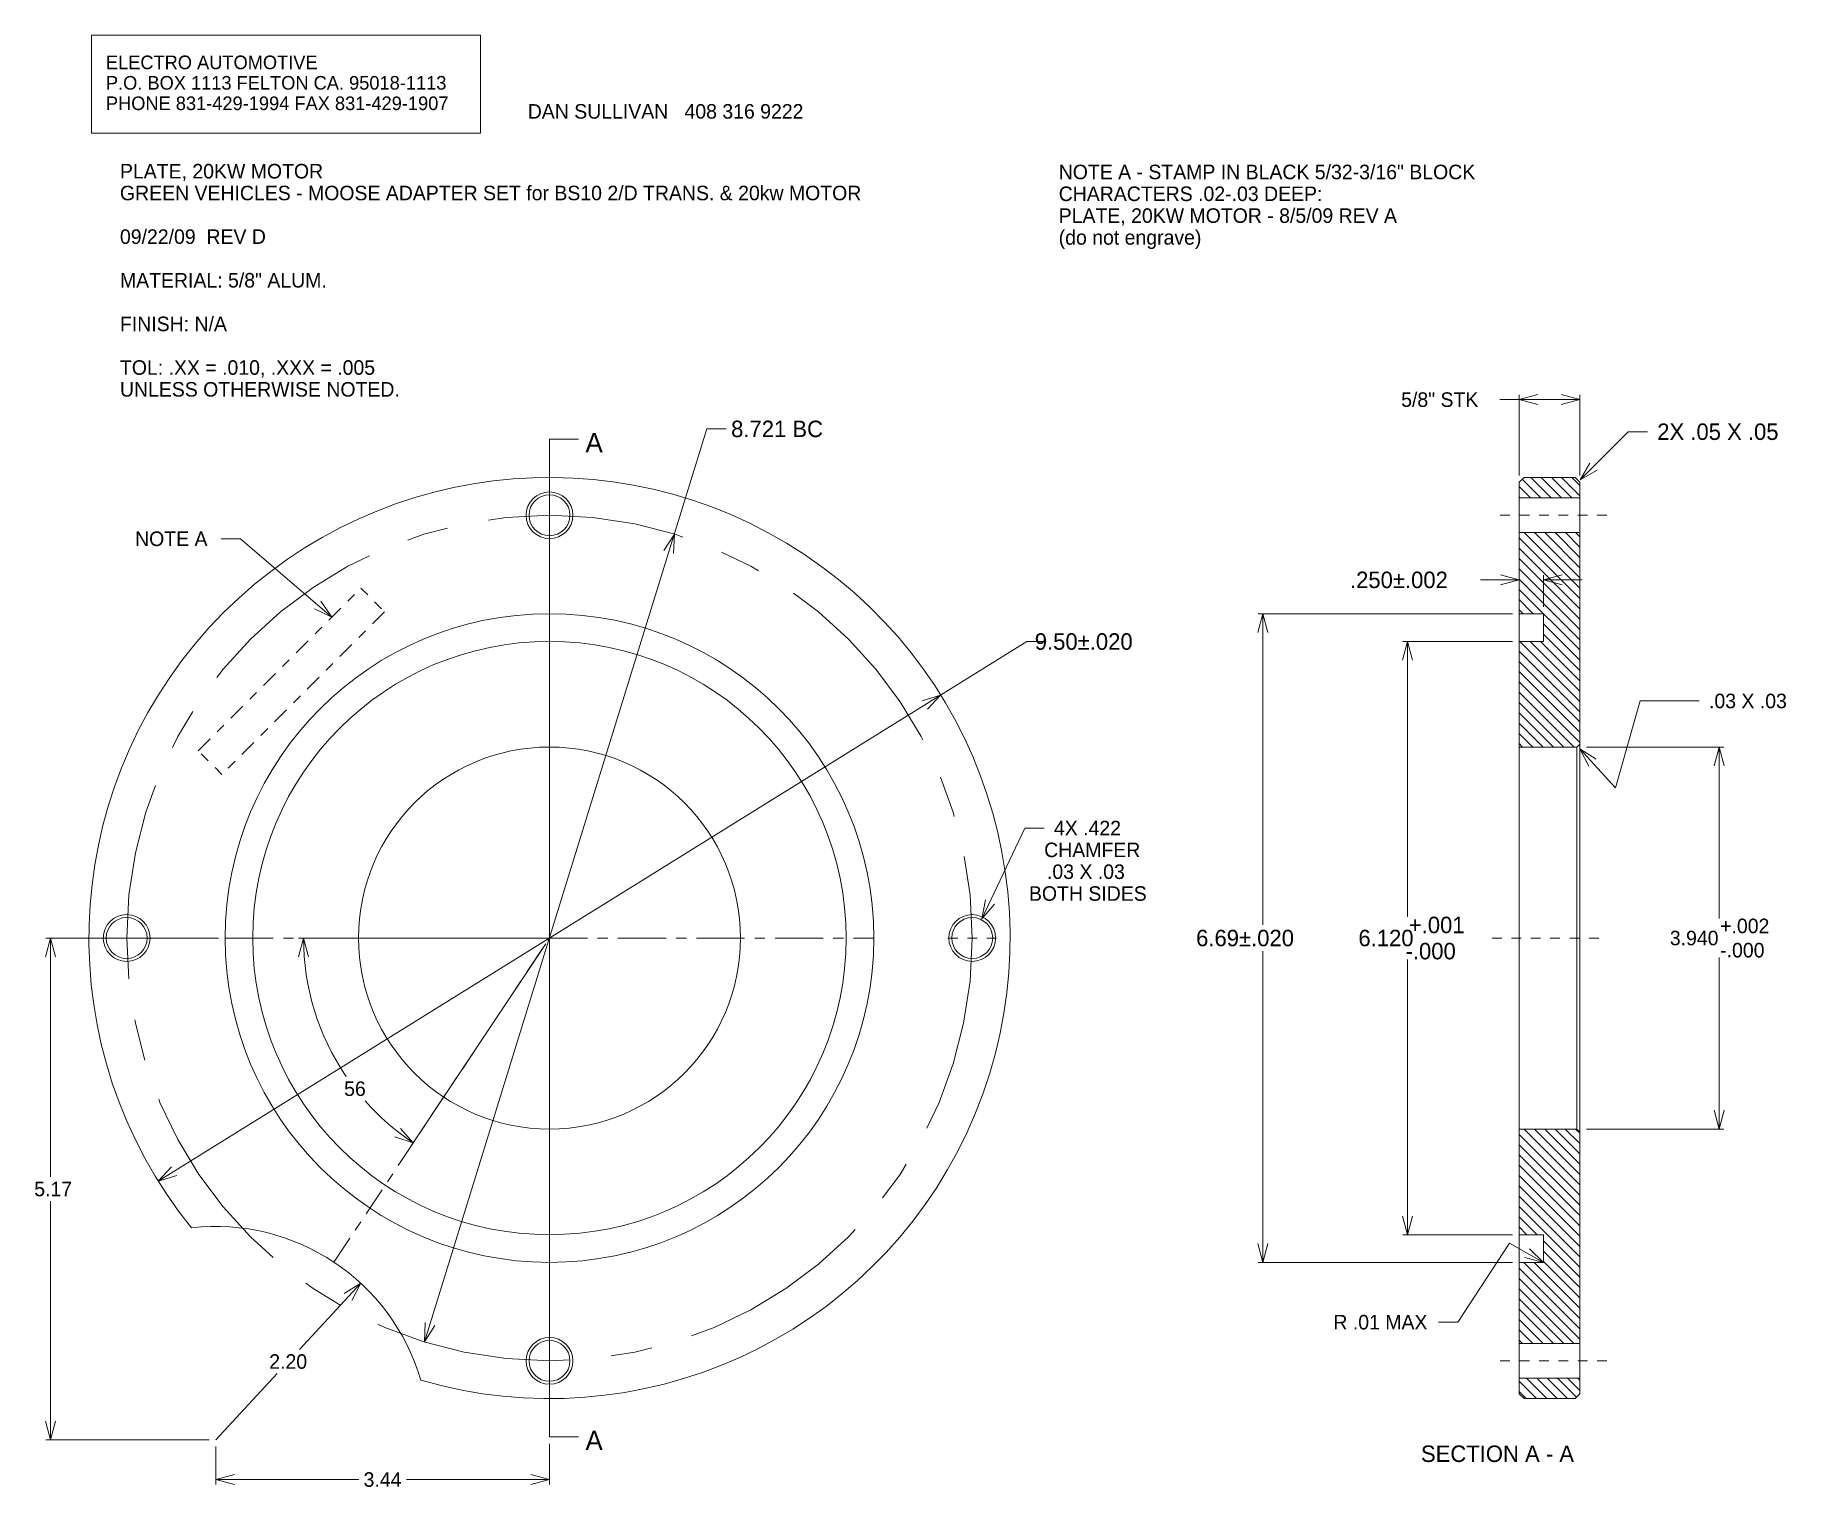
# Model space of a CAD drawing. Header units: inches. Extents: x 18.3 to 36.4, y 11.3 to 26.3.
import ezdxf

# ---------------------------------------------------------------- set-up
doc = ezdxf.new("R2010")
doc.units = ezdxf.units.IN
doc.header["$LTSCALE"] = 2
doc.header["$MEASUREMENT"] = 0
doc.linetypes.add('CENTERD', pattern=[0.4844, 0.2969, -0.0625, 0.0625, -0.0625])
for name, color, linetype in [('CENTRLIN', 7, 'Continuous'), ('DIMENSIONS', 7, 'Continuous'), ('MOTOR PLATE', 7, 'Continuous'), ('Plate', 7, 'Continuous')]:
    doc.layers.add(name, color=color, linetype=linetype)
doc.styles.add('ENGINEER', font='ENGINEER.SHX', dxfattribs={"height": 0.2})
doc.styles.add('MAIN', font='MAIN.SHX', dxfattribs={"height": 0.2})
pattern_1 = [(135, (0, 0), (-0.05303301, -0.05303301), [6000])]

msp = doc.modelspace()

# ---------------------------------------------------------------- hatches: boundary and pattern name
at = {"layer": 'MOTOR PLATE', "linetype": 'Continuous', "lineweight": 0}
h = msp.add_hatch(dxfattribs=at)
h.set_pattern_fill('ANSI31', color=93, scale=0.6, angle=90, style=0, pattern_type=2)
h.set_pattern_definition(pattern_1)
h.paths.add_polyline_path([(33.606, 21.698), (33.606, 21.538), (34.231, 21.538), (34.231, 21.698), (34.181, 21.748), (33.656, 21.748)])
h = msp.add_hatch(dxfattribs=at)
h.set_pattern_fill('ANSI31', color=93, scale=0.6, angle=90, style=0, pattern_type=2)
h.set_pattern_definition(pattern_1)
h.paths.add_polyline_path([(33.606, 20.058), (33.606, 18.968), (34.201, 18.968), (34.231, 18.998), (34.231, 21.179), (33.606, 21.179), (33.606, 20.343), (33.856, 20.343), (33.856, 20.058)])
h = msp.add_hatch(dxfattribs=at)
h.set_pattern_fill('ANSI31', color=93, scale=0.6, angle=90, style=0, pattern_type=2)
h.set_pattern_definition(pattern_1)
h.paths.add_polyline_path([(33.606, 15.028), (33.606, 13.938), (33.856, 13.938), (33.856, 13.653), (33.606, 13.653), (33.606, 12.817), (34.231, 12.817), (34.231, 14.998), (34.201, 15.028)])
h = msp.add_hatch(dxfattribs=at)
h.set_pattern_fill('ANSI31', color=93, scale=0.6, angle=90, style=0, pattern_type=2)
h.set_pattern_definition(pattern_1)
h.paths.add_polyline_path([(33.606, 12.458), (33.606, 12.298), (33.656, 12.248), (34.181, 12.248), (34.231, 12.298), (34.231, 12.458)])

# ---------------------------------------------------------------- linework, layer by layer
at = {"layer": 'CENTRLIN', "color": 9, "linetype": 'CENTERD', "lineweight": 0, "ltscale": 0.0625}
for p, q in [((23.604, 21.608), (23.604, 21.108)), ((18.993, 16.998), (19.493, 16.998)), ((28.214, 16.998), (27.714, 16.998)), ((23.604, 12.387), (23.604, 12.887))]:
    msp.add_line(p, q, dxfattribs=at)
at = {"layer": 'CENTRLIN', "color": 9, "linetype": 'CENTERD', "lineweight": 0, "ltscale": 0.148021}
for p, q in [((34.51, 21.358), (33.326, 21.358)), ((33.326, 16.998), (34.51, 16.998)), ((34.51, 12.637), (33.326, 12.637))]:
    msp.add_line(p, q, dxfattribs=at)
at = {"layer": 'CENTRLIN', "color": 9, "linetype": 'CENTERD', "lineweight": 0, "ltscale": 0.83625}
msp.add_line((20.259, 16.998), (26.949, 16.998), dxfattribs=at)
at = {"layer": 'CENTRLIN', "color": 9, "linetype": 'CENTERD', "lineweight": 0, "ltscale": 3.424729}
msp.add_circle((23.604, 16.998), 4.36, dxfattribs=at)
at = {"layer": 'DIMENSIONS', "color": 93, "linetype": 'Continuous', "lineweight": 5}
for p, q in [((18.88, 26.311), (22.892, 26.311)), ((18.88, 25.299), (18.88, 26.311)), ((22.892, 26.311), (22.892, 25.299)), ((22.892, 25.299), (18.88, 25.299))]:
    msp.add_line(p, q, dxfattribs=at)
at = {"layer": 'DIMENSIONS', "color": 1, "linetype": 'Continuous', "lineweight": 0}
for p, q in [((33.606, 22.551), (33.799, 22.603)), ((33.606, 21.768), (33.606, 22.601)), ((34.231, 22.551), (34.037, 22.603)), ((34.231, 21.768), (34.231, 22.601)), ((33.405, 22.551), (34.231, 22.551)), ((33.606, 22.551), (33.799, 22.5)), ((34.231, 22.551), (34.037, 22.5)), ((22.316, 12.832), (25.227, 22.249)), ((25.227, 22.249), (25.427, 22.249)), ((34.235, 21.723), (34.729, 22.22)), ((34.729, 22.22), (34.929, 22.22)), ((23.604, 22.143), (23.604, 11.852)), ((23.604, 22.143), (23.904, 22.143)), ((34.235, 21.723), (34.335, 21.896)), ((34.235, 21.723), (34.408, 21.823)), ((24.892, 21.163), (24.785, 20.994)), ((24.892, 21.163), (24.884, 20.964)), ((20.417, 21.116), (20.217, 21.116)), ((21.36, 20.307), (20.417, 21.116)), ((33.606, 20.692), (33.206, 20.692)), ((33.606, 20.692), (33.412, 20.744)), ((33.606, 20.692), (33.412, 20.641)), ((33.606, 20.413), (33.606, 20.742)), ((33.856, 20.692), (34.049, 20.744)), ((33.856, 20.413), (33.856, 20.742)), ((33.856, 20.692), (34.049, 20.641)), ((33.856, 20.692), (34.256, 20.692)), ((21.36, 20.307), (21.247, 20.472)), ((21.36, 20.307), (21.179, 20.394)), ((30.962, 20.343), (30.91, 20.149)), ((33.536, 20.343), (30.912, 20.343)), ((30.962, 20.343), (31.014, 20.149)), ((30.962, 17.133), (30.962, 20.343)), ((19.569, 14.491), (28.527, 20.056)), ((28.527, 20.056), (28.727, 20.056)), ((32.455, 20.058), (32.403, 19.864)), ((33.536, 20.058), (32.405, 20.058)), ((32.455, 20.058), (32.506, 19.864)), ((32.455, 17.218), (32.455, 20.058)), ((27.638, 19.504), (27.447, 19.446)), ((27.638, 19.504), (27.502, 19.358)), ((35.263, 19.443), (35.463, 19.443)), ((34.301, 18.968), (35.717, 18.968)), ((35.667, 18.968), (35.615, 18.774)), ((35.667, 18.968), (35.719, 18.774)), ((35.667, 17.198), (35.667, 18.968)), ((34.231, 18.949), (34.399, 18.841)), ((34.231, 18.949), (34.323, 18.771)), ((28.064, 17.195), (28.507, 18.132)), ((28.507, 18.132), (28.707, 18.132)), ((28.064, 17.195), (28.1, 17.392)), ((28.064, 17.195), (28.193, 17.347)), ((18.458, 16.998), (18.406, 16.804)), ((20.189, 16.998), (18.408, 16.998)), ((18.458, 16.998), (18.51, 16.804)), ((18.458, 14.535), (18.458, 16.998)), ((30.962, 13.653), (30.962, 16.863)), ((35.667, 15.028), (35.667, 16.798)), ((32.455, 13.938), (32.455, 16.778)), ((35.667, 15.028), (35.615, 15.221)), ((35.667, 15.028), (35.719, 15.221)), ((34.301, 15.028), (35.717, 15.028)), ((19.569, 14.491), (19.706, 14.637)), ((19.569, 14.491), (19.76, 14.549)), ((18.458, 11.823), (18.458, 14.285)), ((32.455, 13.938), (32.403, 14.131)), ((32.455, 13.938), (32.506, 14.131)), ((33.536, 13.938), (32.405, 13.938)), ((30.962, 13.653), (30.91, 13.846)), ((30.962, 13.653), (31.014, 13.846)), ((33.856, 13.653), (33.713, 13.793)), ((33.536, 13.653), (30.912, 13.653)), ((33.856, 13.653), (33.662, 13.703)), ((21.026, 12.755), (21.658, 13.437)), ((21.658, 13.437), (21.488, 13.331)), ((21.658, 13.437), (21.564, 13.26)), ((22.316, 12.832), (22.323, 13.031)), ((32.973, 13.036), (32.773, 13.036)), ((22.316, 12.832), (22.422, 13.001)), ((20.163, 11.823), (20.794, 12.505)), ((18.458, 11.823), (18.406, 12.016)), ((18.458, 11.823), (18.51, 12.016)), ((20.093, 11.823), (18.408, 11.823)), ((20.163, 11.753), (20.163, 11.363)), ((23.604, 11.852), (23.904, 11.852)), ((23.604, 11.782), (23.604, 11.363)), ((20.163, 11.413), (20.356, 11.465)), ((20.163, 11.413), (20.356, 11.362)), ((20.163, 11.413), (21.637, 11.413)), ((22.129, 11.413), (23.604, 11.413)), ((23.604, 11.413), (23.411, 11.465)), ((23.604, 11.413), (23.411, 11.362))]:
    msp.add_line(p, q, dxfattribs=at)
at = {"layer": 'DIMENSIONS', "color": 9, "linetype": 'CENTERD', "lineweight": 0, "ltscale": 0.296629}
for p, q in [((19.981, 18.929), (21.659, 20.607)), ((21.903, 20.363), (20.225, 18.685))]:
    msp.add_line(p, q, dxfattribs=at)
at = {"layer": 'DIMENSIONS', "color": 9, "linetype": 'CENTERD', "lineweight": 0, "ltscale": 0.043059}
for p, q in [((21.659, 20.607), (21.903, 20.363)), ((20.225, 18.685), (19.981, 18.929))]:
    msp.add_line(p, q, dxfattribs=at)
at = {"layer": 'DIMENSIONS', "color": 1, "linetype": 'Continuous', "lineweight": 0}
for points in [[(34.231, 18.949), (34.6, 18.546), (34.854, 19.443), (35.263, 19.443), (35.263, 19.443)], [(33.856, 13.653), (33.507, 13.851), (32.973, 13.036)]]:
    msp.add_lwpolyline(points, dxfattribs=at)
at = {"layer": 'MOTOR PLATE', "color": 93, "linetype": 'Continuous', "lineweight": 0}
for p, q in [((33.606, 21.698), (33.656, 21.748)), ((33.606, 21.698), (33.606, 16.998)), ((33.656, 21.748), (34.181, 21.748)), ((34.231, 21.698), (34.181, 21.748)), ((34.231, 21.248), (34.231, 21.698)), ((33.606, 21.538), (34.231, 21.538)), ((33.606, 21.179), (34.231, 21.179)), ((34.231, 21.248), (34.231, 18.998)), ((33.606, 20.343), (33.856, 20.343)), ((33.856, 20.343), (33.856, 20.058)), ((33.856, 20.058), (33.606, 20.058)), ((33.606, 18.968), (34.201, 18.968)), ((34.201, 18.968), (34.231, 18.998)), ((34.231, 14.998), (34.231, 18.998)), ((33.606, 12.298), (33.606, 16.998)), ((33.856, 13.938), (33.606, 13.938)), ((33.856, 13.653), (33.856, 13.938)), ((33.606, 13.653), (33.856, 13.653)), ((33.606, 12.817), (34.231, 12.817)), ((34.231, 12.748), (34.231, 12.298)), ((33.606, 12.458), (34.231, 12.458)), ((33.606, 12.298), (33.656, 12.248)), ((34.231, 12.298), (34.181, 12.248)), ((33.656, 12.248), (34.181, 12.248))]:
    msp.add_line(p, q, dxfattribs=at)
at = {"layer": 'MOTOR PLATE', "color": 93, "linetype": 'Continuous', "lineweight": 5}
for p, q in [((34.201, 18.968), (34.201, 15.028)), ((33.606, 15.028), (34.201, 15.028)), ((34.231, 14.998), (34.201, 15.028)), ((34.231, 12.748), (34.231, 14.998))]:
    msp.add_line(p, q, dxfattribs=at)
at = {"layer": 'MOTOR PLATE', "color": 93, "linetype": 'Continuous', "lineweight": 0}
for centre, radius in [((23.604, 21.358), 0.241), ((23.604, 21.358), 0.211), ((23.604, 16.998), 3.345), ((23.604, 16.998), 3.06), ((23.604, 16.998), 1.97), ((19.243, 16.998), 0.241), ((19.243, 16.998), 0.211), ((27.964, 16.998), 0.241), ((27.964, 16.998), 0.211), ((23.604, 12.637), 0.241), ((23.604, 12.637), 0.211)]:
    msp.add_circle(centre, radius, dxfattribs=at)
for centre, radius, start, end in [((23.604, 16.998), 4.75, 253.759, 218.9914), ((20.163, 11.823), 2.2, 16.204, 96.5464)]:
    msp.add_arc(centre, radius, start, end, dxfattribs=at)
at = {"layer": 'Plate', "color": 1, "linetype": 'Continuous', "lineweight": 0}
for p, q in [((21.067, 16.998), (21.015, 16.804)), ((23.534, 16.998), (21.017, 16.998)), ((21.067, 16.998), (21.119, 16.804)), ((23.565, 16.939), (22.171, 14.844)), ((22.199, 14.885), (22.067, 15.035)), ((22.199, 14.885), (22.01, 14.949))]:
    msp.add_line(p, q, dxfattribs=at)
at = {"layer": 'Plate', "color": 9, "linetype": 'CENTERD', "lineweight": 0, "ltscale": 0.501763}
msp.add_line((21.381, 13.655), (23.604, 16.998), dxfattribs=at)
at = {"layer": 'Plate', "color": 1, "linetype": 'Continuous', "lineweight": 0}
for start, end in [(180, 214.2734), (221.4297, 236.3752)]:
    msp.add_arc((23.604, 16.998), 2.537, start, end, dxfattribs=at)

# ---------------------------------------------------------------- texts
at = {"layer": 'DIMENSIONS', "color": 93, "linetype": 'Continuous', "lineweight": 5, "style": 'ENGINEER'}
for s, p in [('ELECTRO AUTOMOTIVE', (19.029, 25.959)), ('P.O. BOX 1113 FELTON CA. 95018-1113', (19.029, 25.748)), ('PHONE 831-429-1994 FAX 831-429-1907', (19.029, 25.537))]:
    msp.add_text(s, height=0.14062, dxfattribs=at).set_placement(p)
at = {"layer": 'DIMENSIONS', "color": 7, "linetype": 'Continuous', "lineweight": 0}
for s, height, style, p in [('DAN SULLIVAN   408 316 9222', 0.15, 'MAIN', (23.38, 25.449)), ('PLATE, 20KW MOTOR', 0.15, 'MAIN', (19.174, 24.832)), ('NOTE A - STAMP IN BLACK 5/32-3/16" BLOCK', 0.15, 'MAIN', (28.856, 24.824)), ('GREEN VEHICLES - MOOSE ADAPTER SET for BS10 2/D TRANS. & 20kw MOTOR', 0.15, 'MAIN', (19.174, 24.607)), ('CHARACTERS .02-.03 DEEP:', 0.15, 'MAIN', (28.856, 24.599)), ('PLATE, 20KW MOTOR - 8/5/09 REV A', 0.15, 'MAIN', (28.856, 24.374)), ('09/22/09  REV D', 0.15, 'MAIN', (19.174, 24.157)), ('(do not engrave)', 0.15, 'MAIN', (28.856, 24.149)), ('MATERIAL: 5/8" ALUM.', 0.15, 'MAIN', (19.174, 23.707)), ('FINISH: N/A', 0.15, 'MAIN', (19.174, 23.257)), ('TOL: .XX = .010, .XXX = .005', 0.15, 'MAIN', (19.174, 22.807)), ('UNLESS OTHERWISE NOTED.', 0.15, 'MAIN', (19.174, 22.582)), ('A', 0.2, 'ENGINEER', (23.975, 22.007)), ('A', 0.2, 'ENGINEER', (23.975, 11.716)), ('SECTION A - A', 0.17, 'ENGINEER', (32.592, 11.594))]:
    msp.add_text(s, height=height, dxfattribs=dict(at, style=style)).set_placement(p)
at = {"layer": 'DIMENSIONS', "color": 1, "linetype": 'Continuous', "lineweight": 0, "style": 'MAIN'}
for s, height, p in [('5/8" STK', 0.15, (32.388, 22.476)), ('8.721 BC', 0.17, (25.477, 22.164)), ('2X .05 X .05', 0.17, (35.029, 22.135)), ('NOTE A', 0.15, (19.33, 21.041)), ('.250%%p.002', 0.17, (31.86, 20.607)), ('9.50%%p.020', 0.17, (28.609, 19.971)), ('.03 X .03', 0.15, (35.563, 19.368)), ('4X .422', 0.15, (28.807, 18.057)), ('CHAMFER', 0.15, (28.706, 17.832)), ('.03 X .03', 0.15, (28.735, 17.607)), ('BOTH SIDES', 0.15, (28.549, 17.382)), ('+.001', 0.17, (32.467, 17.048)), ('+.002', 0.15, (35.678, 17.048)), ('6.69%%p.020', 0.17, (30.273, 16.913)), ('6.120', 0.17, (31.947, 16.913)), ('3.940', 0.15, (35.159, 16.923)), ('-.000', 0.17, (32.433, 16.778)), ('-.000', 0.15, (35.678, 16.798)), ('5.17', 0.15, (18.29, 14.335)), ('R .01 MAX', 0.15, (31.689, 12.961)), ('2.20', 0.15, (20.714, 12.555)), ('3.44', 0.15, (21.687, 11.338))]:
    msp.add_text(s, height=height, dxfattribs=at).set_placement(p)
at = {"layer": 'Plate', "color": 1, "linetype": 'Continuous', "lineweight": 0, "style": 'MAIN'}
msp.add_text('56', height=0.15, dxfattribs=at).set_placement((21.486, 15.369))

doc.saveas('drawing.dxf')
